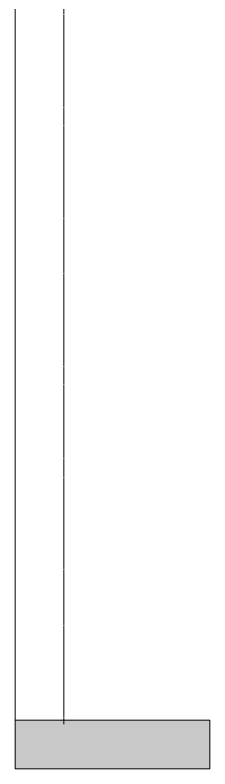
# Model space of a CAD drawing. Header units: inches. Extents: x -55396 to -733, y -290 to 853.
# Drawn here: x -23683 to -23611, y -289.7 to -12.1 of the extents above; entities that cross this region are included whole.
import ezdxf

# ---------------------------------------------------------------- set-up
doc = ezdxf.new("R2010")
doc.units = ezdxf.units.IN
doc.header["$MEASUREMENT"] = 0
doc.linetypes.add('Grid Line 1_2_', pattern=[0.875, 0.5, -0.125, 0.125, -0.125])
doc.layers.add('G-ANNO-SYMB', color=111, linetype='Continuous', lineweight=9)
doc.layers.add('S-GRID', color=1, linetype='Continuous', lineweight=9)

# ---------------------------------------------------------------- blocks, each defined once
blk = doc.blocks.new('Section - 3_32_ x 3_8_-18514-Section 13')
at = {"layer": 'G-ANNO-SYMB'}
blk.add_hatch(color=256, dxfattribs=at).paths.add_polyline_path([(-24220.84, -79.66), (-24148.84, -79.66), (-24148.84, -97.66), (-24220.84, -97.66)], flags=0)
for p, q in [((-24220.84, -79.66), (-24220.84, -97.66)), ((-24148.84, -79.66), (-24220.84, -79.66)), ((-24148.84, -97.66), (-24148.84, -79.66)), ((-24220.84, -97.66), (-24148.84, -97.66))]:
    blk.add_line(p, q, dxfattribs=at)

msp = doc.modelspace()

# ---------------------------------------------------------------- linework, layer by layer
at = {"layer": 'G-ANNO-SYMB'}
msp.add_line((-23682.96, 545.16), (-23682.96, -271.66), dxfattribs=at)
at = {"layer": 'S-GRID', "linetype": 'Grid Line 1_2_'}
msp.add_line((-23664.89, -273.16), (-23664.89, 489.49), dxfattribs=at)
msp.add_line((-23664.89, -273.16), (-23664.89, 489.49), dxfattribs=at)

# ---------------------------------------------------------------- block references
at = {"layer": 'G-ANNO-SYMB', "extrusion": (0, 0, -1)}
msp.add_blockref('Section - 3_32_ x 3_8_-18514-Section 13', (47831.8, -192), dxfattribs=at)

doc.saveas('drawing.dxf')
